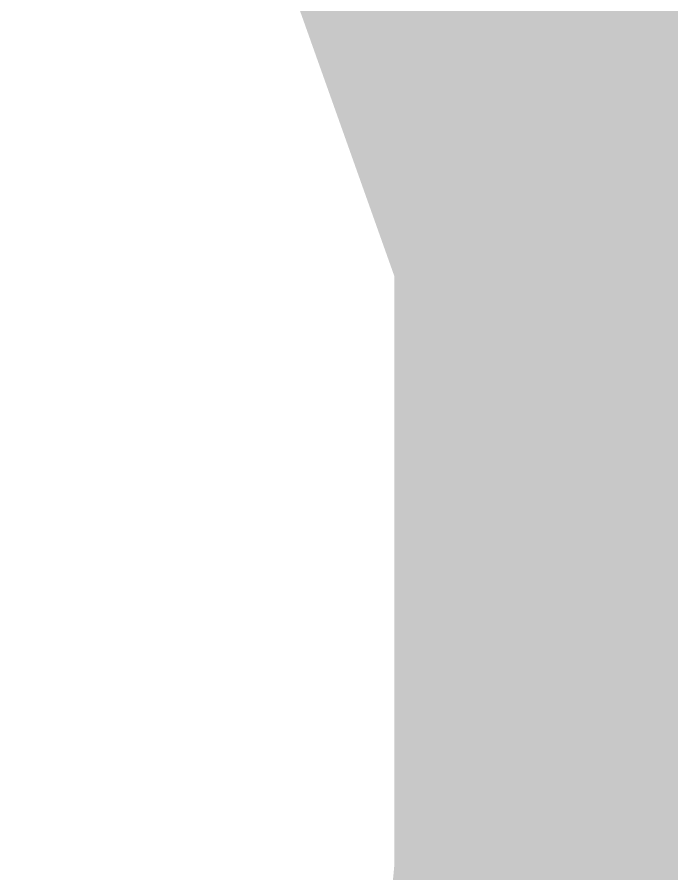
# Model space of a CAD drawing. Header units: inches. Extents: x 288635 to 693176, y 676945 to 1601077.
# Drawn here: x 479356 to 479770, y 1078776 to 1079316 of the extents above; entities that cross this region are included whole.
import ezdxf

# ---------------------------------------------------------------- set-up
doc = ezdxf.new("R2010")
doc.units = ezdxf.units.IN
doc.header["$MEASUREMENT"] = 0

msp = doc.modelspace()

# ---------------------------------------------------------------- hatches: boundary and pattern name
msp.add_hatch(color=256).paths.add_polyline_path([(492438.9276, 1083993.3099), (492629.428, 1083972.1432), (492925.7619, 1083972.1432), (493222.0959, 1083977.4349), (493666.5968, 1084003.8933), (494074.0559, 1083988.0183), (494317.4731, 1083988.0183), (494566.1819, 1083924.5181), (494904.8492, 1083797.5179), (495333.4751, 1083628.1842), (495899.6846, 1083342.4336), (496222.4769, 1083157.2249), (496693.4361, 1082860.891), (496852.1865, 1082665.0989), (497042.6868, 1082416.3901), (497180.2704, 1082035.3894), (497222.6039, 1081675.5553), (497153.8121, 1081257.5128), (496936.8533, 1080754.8035), (496709.3112, 1080336.761), (496397.1022, 1080008.677), (496084.8933, 1079802.3016), (495793.851, 1079701.7597), (495486.9337, 1079664.7179), (495142.9747, 1079707.0514), (495005.3911, 1079738.8014), (494730.2239, 1079998.0936), (494507.9734, 1080299.7192), (494492.0984, 1080495.5113), (494449.765, 1080887.0954), (494460.3483, 1081273.3878), (494449.765, 1081680.847), (494365.0981, 1081950.7225), (494227.5145, 1082194.1397), (494031.7225, 1082337.015), (493745.9719, 1082479.8902), (493523.7215, 1082559.2654), (493206.2208, 1082548.682), (493005.1371, 1082495.7653), (492782.8866, 1082337.015), (492618.8447, 1082141.2229), (492544.7612, 1081866.0557), (492523.5945, 1081564.4301), (492523.5945, 1081077.5958), (492301.344, 1080638.3866), (492089.6769, 1080336.761), (491899.1765, 1080024.552), (491756.3013, 1079738.8014), (491581.6759, 1079416.0091), (491502.3008, 1079177.8836), (491475.8424, 1078886.8414), (491481.134, 1078648.7159), (491523.4675, 1078484.6739), (491571.0926, 1078310.0486), (491793.343, 1077987.2563), (491989.1351, 1077606.2555), (492100.2603, 1077373.4217), (492306.6357, 1077045.3377), (492661.1781, 1076838.9623), (493142.7207, 1076759.5871), (493714.2218, 1076775.4622), (494190.4728, 1076780.7538), (494423.3066, 1076722.5454), (494650.8487, 1076553.2117), (494703.7655, 1076463.2532), (494740.8072, 1076309.7946), (494756.6823, 1076066.3774), (494656.1404, 1075722.4184), (494555.5985, 1075479.0012), (494407.4316, 1075293.7925), (494259.2646, 1075193.2507), (494142.8477, 1075172.084), (493952.3473, 1075214.4174), (493841.2221, 1075277.9175), (493719.5135, 1075309.6676), (493507.8464, 1075314.9592), (493327.9294, 1075209.1257), (493269.721, 1075166.7923), (492994.5537, 1075166.7923), (492719.3865, 1075198.5423), (492248.4272, 1075304.3759), (491983.8434, 1075394.3344), (491639.8844, 1075452.5429), (491269.467, 1075505.4596), (490862.0078, 1075600.7098), (490555.0905, 1075695.96), (490316.9651, 1075785.9185), (489978.2977, 1076002.8773), (489756.0433, 1076323.9114), (489692.5471, 1076415.6281), (489597.2969, 1076722.5454), (489544.3802, 1077029.4627), (489512.6301, 1077315.2132), (489561.5252, 1077511.7109), (489652.9654, 1077811.4315), (489756.0433, 1077993.8), (489785.0457, 1078045.1119), (489962.846, 1078227.9923), (490221.9265, 1078415.9527), (490552.1272, 1078614.0731), (490780.7276, 1078781.7134), (490867.0878, 1078893.4736), (490978.848, 1079101.754), (491044.8882, 1079396.3946), (490994.0881, 1079675.7952), (490826.4477, 1080036.4759), (490572.4472, 1080371.7566), (490364.1668, 1080554.637), (490196.5265, 1080646.0771), (489846.0058, 1080712.1173), (489756.0433, 1080711.1177), (489388.8049, 1080707.0373), (488997.6441, 1080656.2372), (488560.7632, 1080478.4368), (488342.3228, 1080249.8363), (488052.7622, 1079970.4358), (487834.3218, 1079777.3954), (487636.2014, 1079533.5549), (487448.241, 1079304.9545), (487112.9603, 1079106.8341), (486726.8795, 1079056.034), (486325.5587, 1079106.8341), (485792.1577, 1079116.9941), (485309.5567, 1079061.114), (484730.4355, 1078939.1937), (484227.5145, 1078822.3535), (483912.5539, 1078654.7132), (483638.2334, 1078497.2328), (483323.2727, 1078192.4322), (483114.9923, 1077892.7116), (482967.672, 1077653.9511), (482691.6581, 1077256.017), (482463.0577, 1076908.883), (482065.1235, 1076536.3489), (481717.9895, 1076282.3484), (481443.669, 1076155.3482), (481128.7083, 1076079.148), (480869.6278, 1076079.148), (480620.7073, 1076180.7482), (480280.3466, 1076409.3487), (480092.3863, 1076551.5889), (479782.5056, 1076775.1094), (479579.3052, 1076993.5498), (479503.1051, 1077151.0301), (479426.9049, 1077430.4307), (479462.465, 1077709.8313), (479538.6652, 1078182.2722), (479594.5453, 1078781.7134), (479594.5453, 1079152.5541), (479487.8651, 1079452.2747), (479356.481, 1079673.3845), (479883.6599, 1080147.0119), (479990.4082, 1080322.5535), (479911.7468, 1079903.5764), (479759.3465, 1079567.0257), (479708.5464, 1079490.8256), (479829.1966, 1079452.7255), (480108.5972, 1079573.3758), (480216.5474, 1079579.7258), (480394.3477, 1079401.9254), (480641.9982, 1079052.6747), (480832.4986, 1078773.2742), (481912.0008, 1078747.8741), (482242.2014, 1078792.3242), (482559.7021, 1079090.7748), (482839.1026, 1079300.3252), (483283.6035, 1079586.0758), (483766.2045, 1079814.6762), (484223.4054, 1079979.7766), (484775.8565, 1080036.9267), (485931.5588, 1080106.7768), (486553.86, 1080151.2269), (487239.6614, 1080329.0273), (487684.1623, 1080551.2777), (487925.4628, 1080710.028), (488319.1636, 1080856.0783), (488706.5144, 1081084.6788), (488966.8649, 1081129.1289), (489208.1654, 1081148.1789), (489601.8661, 1081122.7789), (489756.0433, 1081069.9181), (490268.6175, 1080894.1784), (490503.5679, 1080837.0283), (490713.1184, 1080875.1284), (490967.1189, 1081179.929), (491462.4199, 1081522.8297), (491830.7206, 1081713.33), (491837.0706, 1082214.981), (491741.8204, 1082932.5325), (491513.22, 1083230.9831), (490859.1687, 1083904.0844), (490679.3583, 1084116.7448), (490198.7673, 1084685.136), (489963.8169, 1084958.1865), (489756.0433, 1085240.9894), (489735.2164, 1085269.3371), (489608.2162, 1085548.7377), (489544.716, 1085732.8881), (489422.6716, 1086215.8144), (489618.4637, 1085972.3972), (489756.0433, 1085803.5496), (489851.2975, 1085686.6467), (490332.8401, 1085342.6876), (490750.8826, 1085030.4787), (491280.0503, 1084686.5197), (491639.8844, 1084374.3107), (491909.7599, 1084204.977), (492121.5173, 1084116.7448), (492163.7604, 1084099.1435), (492285.469, 1084051.5184), (492438.9276, 1083993.3099)], flags=0)

doc.saveas('drawing.dxf')
